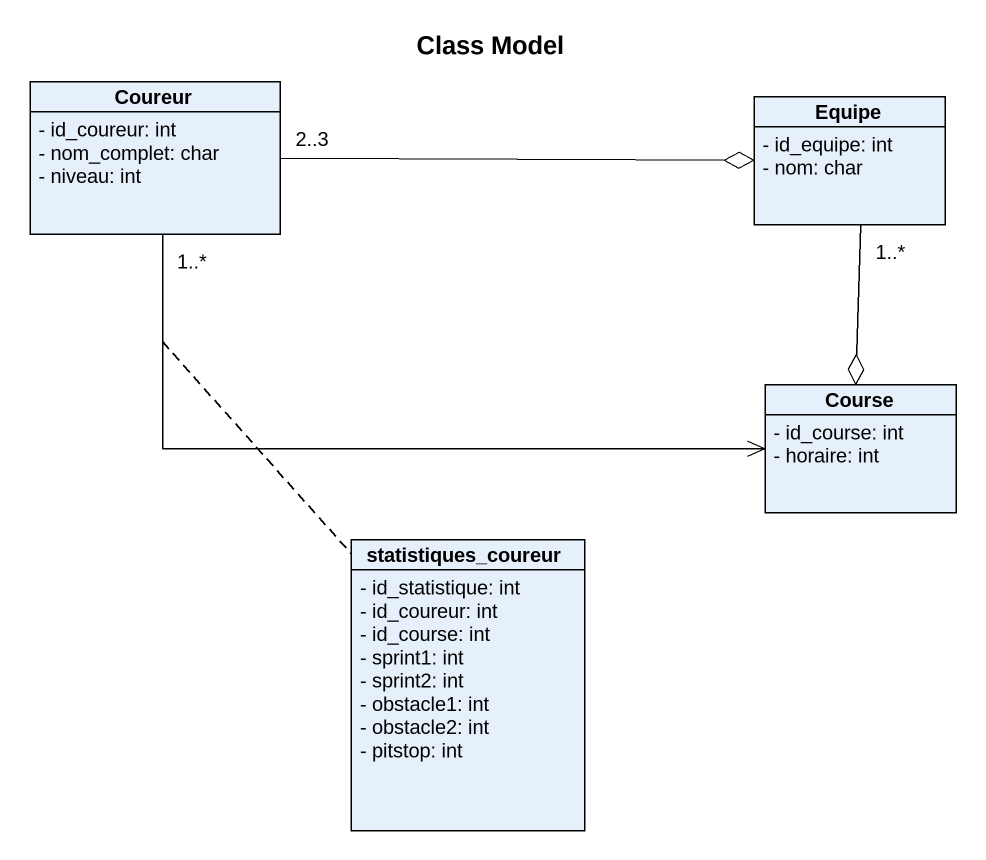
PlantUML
@startuml
title Class Model
hide circle
hide empty members
skinparam classAttributeIconSize 0
class Coureur {
  - id_coureur: int
  - nom_complet: char
  - niveau: int
}
class Equipe {
  - id_equipe: int
  - nom: char
}
class Course {
  - id_course: int
  - horaire: int
}
class statistiques_coureur {
  - id_statistique: int
  - id_coureur: int
  - id_course: int
  - sprint1: int
  - sprint2: int
  - obstacle1: int
  - obstacle2: int
  - pitstop: int
}
Coureur "2..3" -right-o Equipe
Coureur "1..*" -right-> Course
(Coureur, Course) .. statistiques_coureur
Equipe "1..*" --o Course
@enduml
